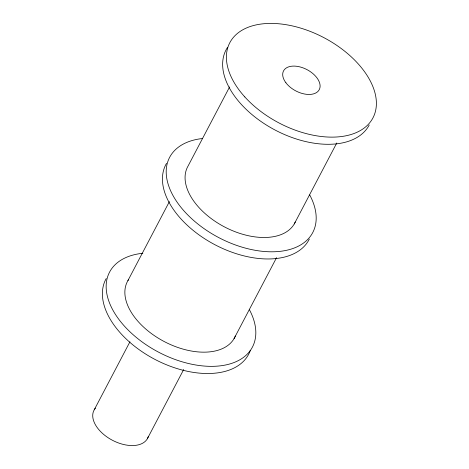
<?xml version="1.0" encoding="UTF-8"?>
<svg xmlns="http://www.w3.org/2000/svg" width="469" height="469" viewBox="0 0 469 469"><rect width="100%" height="100%" fill="white"/><g stroke="black" fill="none" stroke-linecap="round" stroke-linejoin="round"><path stroke-width="0.7" d="M127.914 280.614L169.397 201.606M229.599 86.935L188.116 165.944A60.495 36.072 27.7 0 0 224.54 226.943A60.495 36.072 27.7 0 0 295.265 222.025M94.246 409.789L129.948 341.784M147.319 438.791L183.701 369.496M234.06 338.618L276.563 257.669M294.268 223.948L336.765 142.992M250.27 350.56A80.662 48.09 27.7 0 1 157.273 360.597A80.662 48.09 27.7 0 1 106.205 278.557M369.226 124.977A80.838 48.196 27.7 0 1 273.239 129.045A80.838 48.196 27.7 0 1 227.447 47.504M249.514 309.903A80.662 48.09 27.7 0 1 213.817 366.318A80.662 48.09 27.7 0 1 115.122 313.925A80.662 48.09 27.7 0 1 142.822 253.266M309.341 239.026A80.838 48.196 27.7 0 1 214.579 244.548A80.838 48.196 27.7 0 1 166.513 163.359M148.386 436.305A30.251 18.033 27.7 0 1 112.155 440.127A30.251 18.033 27.7 0 1 95.436 408.136M235.356 336.027A60.495 36.072 27.7 0 1 163.88 341.373A60.495 36.072 27.7 0 1 128.629 279.477M309.71 194.94A80.838 48.196 27.7 0 1 274.535 251.753A80.838 48.196 27.7 0 1 175.482 199.73A80.838 48.196 27.7 0 1 202.315 138.537M244.812 96.931A80.838 48.196 27.7 0 0 372.316 119.026A80.838 48.196 27.7 0 0 287.063 24.863A80.838 48.196 27.7 0 0 244.812 96.931M285.908 82.767A20.167 12.024 27.7 0 0 318.228 91.121A20.167 12.024 27.7 0 0 300.054 66.932A20.167 12.024 27.7 0 0 285.908 82.767"/></g></svg>
